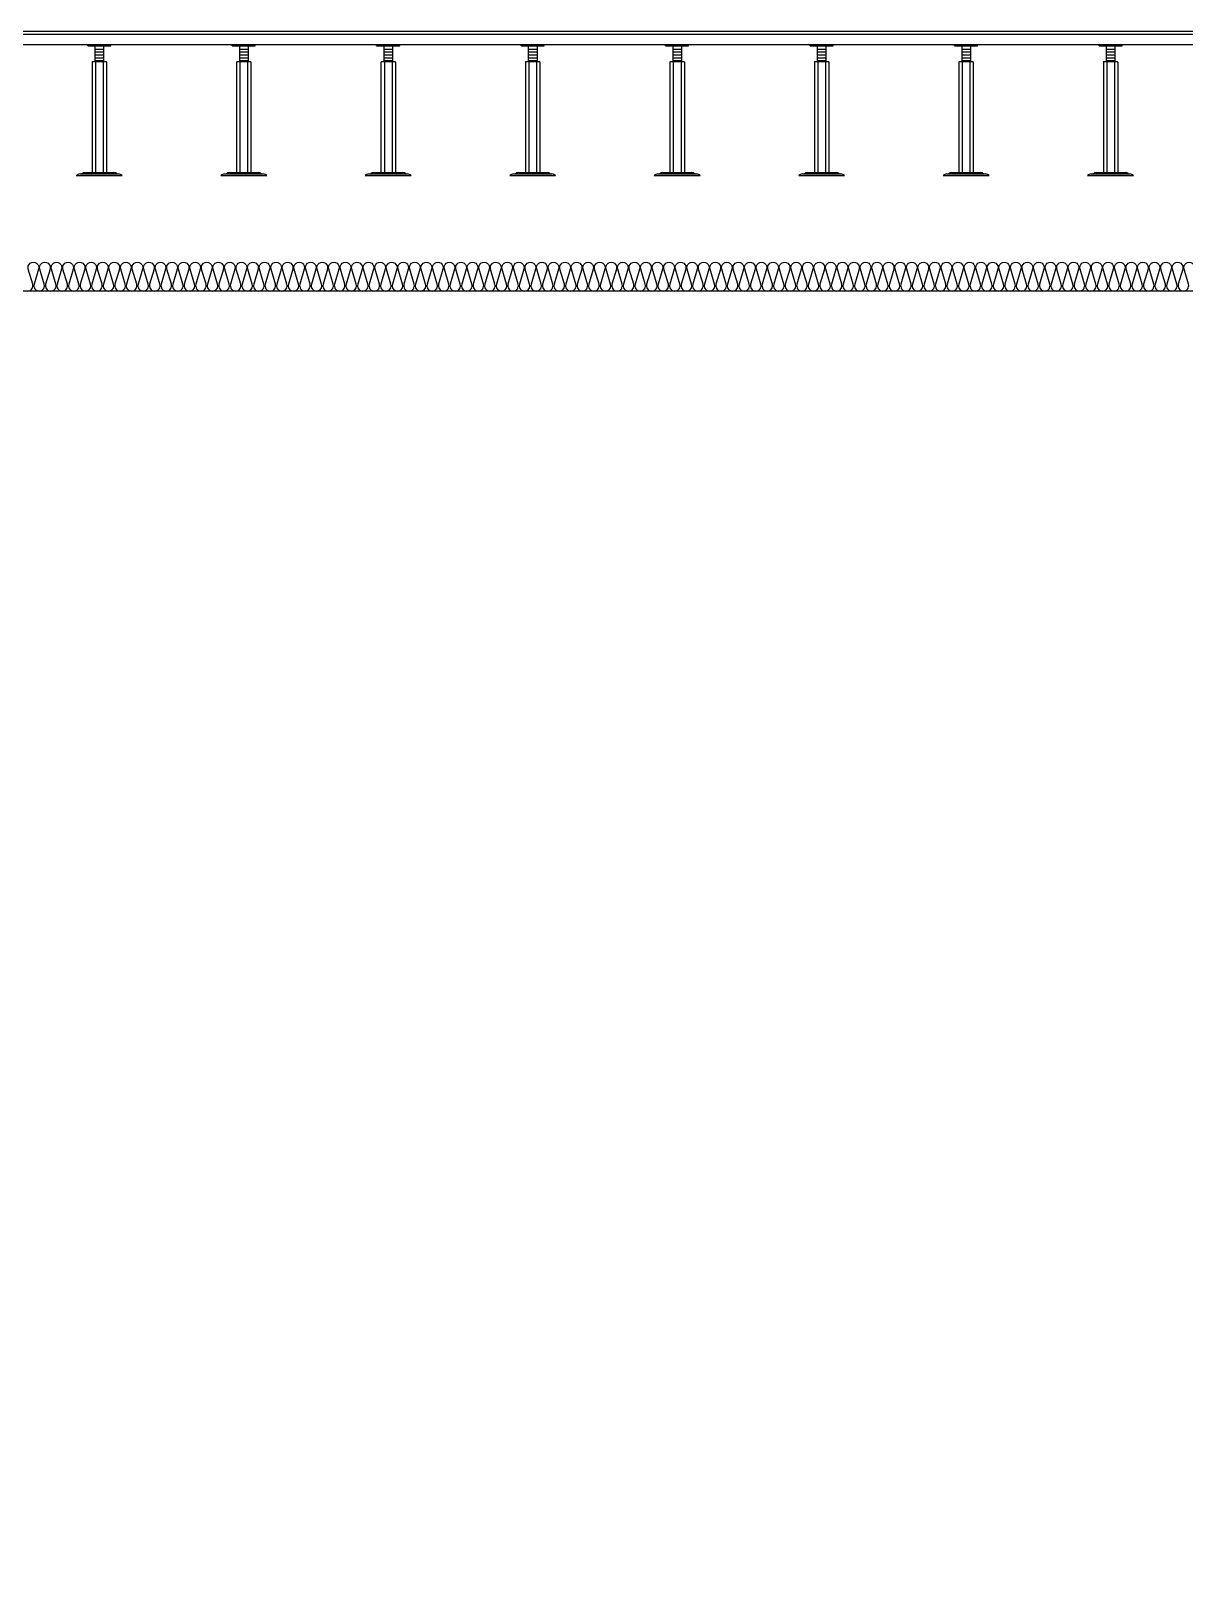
# Model space of a CAD drawing. Header units: millimetres. Extents: x 19868 to 801382, y -4805 to 85279.
# Drawn here: x 516674 to 518671, y 39585 to 42279 of the extents above; entities that cross this region are included whole.
import ezdxf

# ---------------------------------------------------------------- set-up
doc = ezdxf.new("R2010")
doc.units = ezdxf.units.MM
doc.header["$LTSCALE"] = 250
for name, color, linetype in [('A-ELE-4', 4, 'Continuous'), ('A-ELE-8', 8, 'Continuous'), ('GES', 7, 'Continuous'), ('ISL', 251, 'Continuous'), ('악세스 350', 7, 'Continuous')]:
    doc.layers.add(name, color=color, linetype=linetype)

# ---------------------------------------------------------------- blocks, each defined once
blk = doc.blocks.new('*U147')
at = {"layer": 'A-ELE-4'}
blk.add_line((11.9, 0), (8611.9, 0), dxfattribs=at)
at = {"layer": 'A-ELE-8'}
for p, q in [((11.9, -5), (8611.9, -5)), ((11.9, -23), (8611.9, -23))]:
    blk.add_line(p, q, dxfattribs=at)
blk = doc.blocks.new('*U148')
at = {"layer": 'GES', "color": 8}
for p, q in [((2828, 224.5, 0), (2828, 227, 0)), ((2828, 227, 0), (2867.9, 227, 0)), ((2828, 224.5, 0), (2867.9, 224.5, 0)), ((2840.4, 224.5, 0), (2840.4, 214.7, 0)), ((2840.4, 221.1, 0), (2840.4, 197.2, 0)), ((2840.4, 219.1, 0), (2855.5, 219.1, 0)), ((2840.4, 219.1, 0), (2855.5, 219.1, 0)), ((2855.5, 224.5, 0), (2855.5, 214.7, 0)), ((2855.5, 221.1, 0), (2855.5, 197.2, 0)), ((2867.9, 224.5, 0), (2867.9, 227, 0)), ((3078, 224.5, 0), (3078, 227, 0)), ((3078, 227, 0), (3117.9, 227, 0)), ((3078, 224.5, 0), (3117.9, 224.5, 0)), ((3090.4, 224.5, 0), (3090.4, 214.7, 0)), ((3090.4, 221.1, 0), (3090.4, 197.2, 0)), ((3090.4, 219.1, 0), (3105.5, 219.1, 0)), ((3090.4, 219.1, 0), (3105.5, 219.1, 0)), ((3105.5, 224.5, 0), (3105.5, 214.7, 0)), ((3105.5, 221.1, 0), (3105.5, 197.2, 0)), ((3117.9, 224.5, 0), (3117.9, 227, 0)), ((3328, 224.5, 0), (3328, 227, 0)), ((3328, 227, 0), (3367.9, 227, 0)), ((3328, 224.5, 0), (3367.9, 224.5, 0)), ((3340.4, 224.5, 0), (3340.4, 214.7, 0)), ((3340.4, 221.1, 0), (3340.4, 197.2, 0)), ((3340.4, 219.1, 0), (3355.5, 219.1, 0)), ((3340.4, 219.1, 0), (3355.5, 219.1, 0)), ((3355.5, 224.5, 0), (3355.5, 214.7, 0)), ((3355.5, 221.1, 0), (3355.5, 197.2, 0)), ((3367.9, 224.5, 0), (3367.9, 227, 0)), ((3578, 224.5, 0), (3578, 227, 0)), ((3578, 227, 0), (3617.9, 227, 0)), ((3578, 224.5, 0), (3617.9, 224.5, 0)), ((3590.4, 224.5, 0), (3590.4, 214.7, 0)), ((3590.4, 221.1, 0), (3590.4, 197.2, 0)), ((3590.4, 219.1, 0), (3605.5, 219.1, 0)), ((3590.4, 219.1, 0), (3605.5, 219.1, 0)), ((3605.5, 224.5, 0), (3605.5, 214.7, 0)), ((3605.5, 221.1, 0), (3605.5, 197.2, 0)), ((3617.9, 224.5, 0), (3617.9, 227, 0)), ((3828, 224.5, 0), (3828, 227, 0)), ((3828, 227, 0), (3867.9, 227, 0)), ((3828, 224.5, 0), (3867.9, 224.5, 0)), ((3840.4, 224.5, 0), (3840.4, 214.7, 0)), ((3840.4, 221.1, 0), (3840.4, 197.2, 0)), ((3840.4, 219.1, 0), (3855.5, 219.1, 0)), ((3840.4, 219.1, 0), (3855.5, 219.1, 0)), ((3855.5, 224.5, 0), (3855.5, 214.7, 0)), ((3855.5, 221.1, 0), (3855.5, 197.2, 0)), ((3867.9, 224.5, 0), (3867.9, 227, 0)), ((4078, 224.5, 0), (4078, 227, 0)), ((4078, 227, 0), (4117.9, 227, 0)), ((4078, 224.5, 0), (4117.9, 224.5, 0)), ((4090.4, 224.5, 0), (4090.4, 214.7, 0)), ((4090.4, 221.1, 0), (4090.4, 197.2, 0)), ((4090.4, 219.1, 0), (4105.5, 219.1, 0)), ((4090.4, 219.1, 0), (4105.5, 219.1, 0)), ((4105.5, 224.5, 0), (4105.5, 214.7, 0)), ((4105.5, 221.1, 0), (4105.5, 197.2, 0)), ((4117.9, 224.5, 0), (4117.9, 227, 0)), ((4328, 224.5, 0), (4328, 227, 0)), ((4328, 227, 0), (4367.9, 227, 0)), ((4328, 224.5, 0), (4367.9, 224.5, 0)), ((4340.4, 224.5, 0), (4340.4, 214.7, 0)), ((4340.4, 221.1, 0), (4340.4, 197.2, 0)), ((4340.4, 219.1, 0), (4355.5, 219.1, 0)), ((4340.4, 219.1, 0), (4355.5, 219.1, 0)), ((4355.5, 224.5, 0), (4355.5, 214.7, 0)), ((4355.5, 221.1, 0), (4355.5, 197.2, 0)), ((4367.9, 224.5, 0), (4367.9, 227, 0)), ((4578, 224.5, 0), (4578, 227, 0)), ((4578, 227, 0), (4617.9, 227, 0)), ((4578, 224.5, 0), (4617.9, 224.5, 0)), ((4590.4, 224.5, 0), (4590.4, 214.7, 0)), ((4590.4, 221.1, 0), (4590.4, 197.2, 0)), ((4590.4, 219.1, 0), (4605.5, 219.1, 0)), ((4590.4, 219.1, 0), (4605.5, 219.1, 0)), ((4605.5, 224.5, 0), (4605.5, 214.7, 0)), ((4605.5, 221.1, 0), (4605.5, 197.2, 0)), ((4617.9, 224.5, 0), (4617.9, 227, 0)), ((2835.5, 196.4, 0), (2835.5, 5.6, 0)), ((2836.4, 197.2, 0), (2840.5, 197.2, 0)), ((2840.4, 214.1, 0), (2855.5, 214.1, 0)), ((2840.4, 214.1, 0), (2855.5, 214.1, 0)), ((2840.4, 209.1, 0), (2855.5, 209.1, 0)), ((2840.4, 209.1, 0), (2855.5, 209.1, 0)), ((2840.4, 204.1, 0), (2855.5, 204.1, 0)), ((2840.4, 204.1, 0), (2855.5, 204.1, 0)), ((2840.4, 199.1, 0), (2855.5, 199.1, 0)), ((2840.4, 199.1, 0), (2855.5, 199.1, 0)), ((2840.5, 197.2, 0), (2855.5, 197.2, 0)), ((2841.4, 196.4, 0), (2841.4, 5.6, 0)), ((2842.2, 197.2, 0), (2853.9, 197.2, 0)), ((2854.7, 196.4, 0), (2854.7, 5.6, 0)), ((2855.5, 197.2, 0), (2859.7, 197.2, 0)), ((2860.5, 196.4, 0), (2860.5, 5.6, 0)), ((3085.5, 196.4, 0), (3085.5, 5.6, 0)), ((3086.4, 197.2, 0), (3090.5, 197.2, 0)), ((3090.4, 214.1, 0), (3105.5, 214.1, 0)), ((3090.4, 214.1, 0), (3105.5, 214.1, 0)), ((3090.4, 209.1, 0), (3105.5, 209.1, 0)), ((3090.4, 209.1, 0), (3105.5, 209.1, 0)), ((3090.4, 204.1, 0), (3105.5, 204.1, 0)), ((3090.4, 204.1, 0), (3105.5, 204.1, 0)), ((3090.4, 199.1, 0), (3105.5, 199.1, 0)), ((3090.4, 199.1, 0), (3105.5, 199.1, 0)), ((3090.5, 197.2, 0), (3105.5, 197.2, 0)), ((3091.4, 196.4, 0), (3091.4, 5.6, 0)), ((3092.2, 197.2, 0), (3103.9, 197.2, 0)), ((3104.7, 196.4, 0), (3104.7, 5.6, 0)), ((3105.5, 197.2, 0), (3109.7, 197.2, 0)), ((3110.5, 196.4, 0), (3110.5, 5.6, 0)), ((3335.5, 196.4, 0), (3335.5, 5.6, 0)), ((3336.4, 197.2, 0), (3340.5, 197.2, 0)), ((3340.4, 214.1, 0), (3355.5, 214.1, 0)), ((3340.4, 214.1, 0), (3355.5, 214.1, 0)), ((3340.4, 209.1, 0), (3355.5, 209.1, 0)), ((3340.4, 209.1, 0), (3355.5, 209.1, 0)), ((3340.4, 204.1, 0), (3355.5, 204.1, 0)), ((3340.4, 204.1, 0), (3355.5, 204.1, 0)), ((3340.4, 199.1, 0), (3355.5, 199.1, 0)), ((3340.4, 199.1, 0), (3355.5, 199.1, 0)), ((3340.5, 197.2, 0), (3355.5, 197.2, 0)), ((3341.4, 196.4, 0), (3341.4, 5.6, 0)), ((3342.2, 197.2, 0), (3353.9, 197.2, 0)), ((3354.7, 196.4, 0), (3354.7, 5.6, 0)), ((3355.5, 197.2, 0), (3359.7, 197.2, 0)), ((3360.5, 196.4, 0), (3360.5, 5.6, 0)), ((3585.5, 196.4, 0), (3585.5, 5.6, 0)), ((3586.4, 197.2, 0), (3590.5, 197.2, 0)), ((3590.4, 214.1, 0), (3605.5, 214.1, 0)), ((3590.4, 214.1, 0), (3605.5, 214.1, 0)), ((3590.4, 209.1, 0), (3605.5, 209.1, 0)), ((3590.4, 209.1, 0), (3605.5, 209.1, 0)), ((3590.4, 204.1, 0), (3605.5, 204.1, 0)), ((3590.4, 204.1, 0), (3605.5, 204.1, 0)), ((3590.4, 199.1, 0), (3605.5, 199.1, 0)), ((3590.4, 199.1, 0), (3605.5, 199.1, 0)), ((3590.5, 197.2, 0), (3605.5, 197.2, 0)), ((3591.4, 196.4, 0), (3591.4, 5.6, 0)), ((3592.2, 197.2, 0), (3603.9, 197.2, 0)), ((3604.7, 196.4, 0), (3604.7, 5.6, 0)), ((3605.5, 197.2, 0), (3609.7, 197.2, 0)), ((3610.5, 196.4, 0), (3610.5, 5.6, 0)), ((3835.5, 196.4, 0), (3835.5, 5.6, 0)), ((3836.4, 197.2, 0), (3840.5, 197.2, 0)), ((3840.4, 214.1, 0), (3855.5, 214.1, 0)), ((3840.4, 214.1, 0), (3855.5, 214.1, 0)), ((3840.4, 209.1, 0), (3855.5, 209.1, 0)), ((3840.4, 209.1, 0), (3855.5, 209.1, 0)), ((3840.4, 204.1, 0), (3855.5, 204.1, 0)), ((3840.4, 204.1, 0), (3855.5, 204.1, 0)), ((3840.4, 199.1, 0), (3855.5, 199.1, 0)), ((3840.4, 199.1, 0), (3855.5, 199.1, 0)), ((3840.5, 197.2, 0), (3855.5, 197.2, 0)), ((3841.4, 196.4, 0), (3841.4, 5.6, 0)), ((3842.2, 197.2, 0), (3853.9, 197.2, 0)), ((3854.7, 196.4, 0), (3854.7, 5.6, 0)), ((3855.5, 197.2, 0), (3859.7, 197.2, 0)), ((3860.5, 196.4, 0), (3860.5, 5.6, 0)), ((4085.5, 196.4, 0), (4085.5, 5.6, 0)), ((4086.4, 197.2, 0), (4090.5, 197.2, 0)), ((4090.4, 214.1, 0), (4105.5, 214.1, 0)), ((4090.4, 214.1, 0), (4105.5, 214.1, 0)), ((4090.4, 209.1, 0), (4105.5, 209.1, 0)), ((4090.4, 209.1, 0), (4105.5, 209.1, 0)), ((4090.4, 204.1, 0), (4105.5, 204.1, 0)), ((4090.4, 204.1, 0), (4105.5, 204.1, 0)), ((4090.4, 199.1, 0), (4105.5, 199.1, 0)), ((4090.4, 199.1, 0), (4105.5, 199.1, 0)), ((4090.5, 197.2, 0), (4105.5, 197.2, 0)), ((4091.4, 196.4, 0), (4091.4, 5.6, 0)), ((4092.2, 197.2, 0), (4103.9, 197.2, 0)), ((4104.7, 196.4, 0), (4104.7, 5.6, 0)), ((4105.5, 197.2, 0), (4109.7, 197.2, 0)), ((4110.5, 196.4, 0), (4110.5, 5.6, 0)), ((4335.5, 196.4, 0), (4335.5, 5.6, 0)), ((4336.4, 197.2, 0), (4340.5, 197.2, 0)), ((4340.4, 214.1, 0), (4355.5, 214.1, 0)), ((4340.4, 214.1, 0), (4355.5, 214.1, 0)), ((4340.4, 209.1, 0), (4355.5, 209.1, 0)), ((4340.4, 209.1, 0), (4355.5, 209.1, 0)), ((4340.4, 204.1, 0), (4355.5, 204.1, 0)), ((4340.4, 204.1, 0), (4355.5, 204.1, 0)), ((4340.4, 199.1, 0), (4355.5, 199.1, 0)), ((4340.4, 199.1, 0), (4355.5, 199.1, 0)), ((4340.5, 197.2, 0), (4355.5, 197.2, 0)), ((4341.4, 196.4, 0), (4341.4, 5.6, 0)), ((4342.2, 197.2, 0), (4353.9, 197.2, 0)), ((4354.7, 196.4, 0), (4354.7, 5.6, 0)), ((4355.5, 197.2, 0), (4359.7, 197.2, 0)), ((4360.5, 196.4, 0), (4360.5, 5.6, 0)), ((4585.5, 196.4, 0), (4585.5, 5.6, 0)), ((4586.4, 197.2, 0), (4590.5, 197.2, 0)), ((4590.4, 214.1, 0), (4605.5, 214.1, 0)), ((4590.4, 214.1, 0), (4605.5, 214.1, 0)), ((4590.4, 209.1, 0), (4605.5, 209.1, 0)), ((4590.4, 209.1, 0), (4605.5, 209.1, 0)), ((4590.4, 204.1, 0), (4605.5, 204.1, 0)), ((4590.4, 204.1, 0), (4605.5, 204.1, 0)), ((4590.4, 199.1, 0), (4605.5, 199.1, 0)), ((4590.4, 199.1, 0), (4605.5, 199.1, 0)), ((4590.5, 197.2, 0), (4605.5, 197.2, 0)), ((4591.4, 196.4, 0), (4591.4, 5.6, 0)), ((4592.2, 197.2, 0), (4603.9, 197.2, 0)), ((4604.7, 196.4, 0), (4604.7, 5.6, 0)), ((4605.5, 197.2, 0), (4609.7, 197.2, 0)), ((4610.5, 196.4, 0), (4610.5, 5.6, 0)), ((2808.3, 0), (2887.7, 0, 0)), ((2814.7, 2.9), (2881.4, 2.9)), ((2823.2, 5.2), (2873.3, 5.2)), ((2836.4, 4.7, 0), (2840.5, 4.7, 0)), ((2839.7, 4.7, 0), (2839.7, 5.2)), ((2840.5, 4.7, 0), (2855.5, 4.7, 0)), ((2842.2, 4.7, 0), (2853.9, 4.7, 0)), ((2855.5, 4.7, 0), (2859.7, 4.7, 0)), ((2856.4, 4.7, 0), (2856.4, 5.2)), ((3058.3, 0), (3137.7, 0, 0)), ((3064.7, 2.9), (3131.4, 2.9)), ((3073.2, 5.2), (3123.3, 5.2)), ((3086.4, 4.7, 0), (3090.5, 4.7, 0)), ((3089.7, 4.7, 0), (3089.7, 5.2)), ((3090.5, 4.7, 0), (3105.5, 4.7, 0)), ((3092.2, 4.7, 0), (3103.9, 4.7, 0)), ((3105.5, 4.7, 0), (3109.7, 4.7, 0)), ((3106.4, 4.7, 0), (3106.4, 5.2)), ((3308.3, 0), (3387.7, 0, 0)), ((3314.7, 2.9), (3381.4, 2.9)), ((3323.2, 5.2), (3373.3, 5.2)), ((3336.4, 4.7, 0), (3340.5, 4.7, 0)), ((3339.7, 4.7, 0), (3339.7, 5.2)), ((3340.5, 4.7, 0), (3355.5, 4.7, 0)), ((3342.2, 4.7, 0), (3353.9, 4.7, 0)), ((3355.5, 4.7, 0), (3359.7, 4.7, 0)), ((3356.4, 4.7, 0), (3356.4, 5.2)), ((3558.3, 0), (3637.7, 0, 0)), ((3564.7, 2.9), (3631.4, 2.9)), ((3573.2, 5.2), (3623.3, 5.2)), ((3586.4, 4.7, 0), (3590.5, 4.7, 0)), ((3589.7, 4.7, 0), (3589.7, 5.2)), ((3590.5, 4.7, 0), (3605.5, 4.7, 0)), ((3592.2, 4.7, 0), (3603.9, 4.7, 0)), ((3605.5, 4.7, 0), (3609.7, 4.7, 0)), ((3606.4, 4.7, 0), (3606.4, 5.2)), ((3808.3, 0), (3887.7, 0, 0)), ((3814.7, 2.9), (3881.4, 2.9)), ((3823.2, 5.2), (3873.3, 5.2)), ((3836.4, 4.7, 0), (3840.5, 4.7, 0)), ((3839.7, 4.7, 0), (3839.7, 5.2)), ((3840.5, 4.7, 0), (3855.5, 4.7, 0)), ((3842.2, 4.7, 0), (3853.9, 4.7, 0)), ((3855.5, 4.7, 0), (3859.7, 4.7, 0)), ((3856.4, 4.7, 0), (3856.4, 5.2)), ((4058.3, 0), (4137.7, 0, 0)), ((4064.7, 2.9), (4131.4, 2.9)), ((4073.2, 5.2), (4123.3, 5.2)), ((4086.4, 4.7, 0), (4090.5, 4.7, 0)), ((4089.7, 4.7, 0), (4089.7, 5.2)), ((4090.5, 4.7, 0), (4105.5, 4.7, 0)), ((4092.2, 4.7, 0), (4103.9, 4.7, 0)), ((4105.5, 4.7, 0), (4109.7, 4.7, 0)), ((4106.4, 4.7, 0), (4106.4, 5.2)), ((4308.3, 0), (4387.7, 0, 0)), ((4314.7, 2.9), (4381.4, 2.9)), ((4323.2, 5.2), (4373.3, 5.2)), ((4336.4, 4.7, 0), (4340.5, 4.7, 0)), ((4339.7, 4.7, 0), (4339.7, 5.2)), ((4340.5, 4.7, 0), (4355.5, 4.7, 0)), ((4342.2, 4.7, 0), (4353.9, 4.7, 0)), ((4355.5, 4.7, 0), (4359.7, 4.7, 0)), ((4356.4, 4.7, 0), (4356.4, 5.2)), ((4558.3, 0), (4637.7, 0, 0)), ((4564.7, 2.9), (4631.4, 2.9)), ((4573.2, 5.2), (4623.3, 5.2)), ((4586.4, 4.7, 0), (4590.5, 4.7, 0)), ((4589.7, 4.7, 0), (4589.7, 5.2)), ((4590.5, 4.7, 0), (4605.5, 4.7, 0)), ((4592.2, 4.7, 0), (4603.9, 4.7, 0)), ((4605.5, 4.7, 0), (4609.7, 4.7, 0)), ((4606.4, 4.7, 0), (4606.4, 5.2))]:
    blk.add_line(p, q, dxfattribs=at)
for centre, radius, start, end in [((2836.4, 196.4, 0), 0.833, 90, 180), ((2840.5, 196.4, 0), 0.833, 0, 90), ((2842.2, 196.4, 0), 0.833, 90, 180), ((2853.9, 196.4, 0), 0.833, 0, 90), ((2855.5, 196.4, 0), 0.833, 90, 180), ((2859.7, 196.4, 0), 0.833, 0, 90), ((3086.4, 196.4, 0), 0.833, 90, 180), ((3090.5, 196.4, 0), 0.833, 0, 90), ((3092.2, 196.4, 0), 0.833, 90, 180), ((3103.9, 196.4, 0), 0.833, 0, 90), ((3105.5, 196.4, 0), 0.833, 90, 180), ((3109.7, 196.4, 0), 0.833, 0, 90), ((3336.4, 196.4, 0), 0.833, 90, 180), ((3340.5, 196.4, 0), 0.833, 0, 90), ((3342.2, 196.4, 0), 0.833, 90, 180), ((3353.9, 196.4, 0), 0.833, 0, 90), ((3355.5, 196.4, 0), 0.833, 90, 180), ((3359.7, 196.4, 0), 0.833, 0, 90), ((3586.4, 196.4, 0), 0.833, 90, 180), ((3590.5, 196.4, 0), 0.833, 0, 90), ((3592.2, 196.4, 0), 0.833, 90, 180), ((3603.9, 196.4, 0), 0.833, 0, 90), ((3605.5, 196.4, 0), 0.833, 90, 180), ((3609.7, 196.4, 0), 0.833, 0, 90), ((3836.4, 196.4, 0), 0.833, 90, 180), ((3840.5, 196.4, 0), 0.833, 0, 90), ((3842.2, 196.4, 0), 0.833, 90, 180), ((3853.9, 196.4, 0), 0.833, 0, 90), ((3855.5, 196.4, 0), 0.833, 90, 180), ((3859.7, 196.4, 0), 0.833, 0, 90), ((4086.4, 196.4, 0), 0.833, 90, 180), ((4090.5, 196.4, 0), 0.833, 0, 90), ((4092.2, 196.4, 0), 0.833, 90, 180), ((4103.9, 196.4, 0), 0.833, 0, 90), ((4105.5, 196.4, 0), 0.833, 90, 180), ((4109.7, 196.4, 0), 0.833, 0, 90), ((4336.4, 196.4, 0), 0.833, 90, 180), ((4340.5, 196.4, 0), 0.833, 0, 90), ((4342.2, 196.4, 0), 0.833, 90, 180), ((4353.9, 196.4, 0), 0.833, 0, 90), ((4355.5, 196.4, 0), 0.833, 90, 180), ((4359.7, 196.4, 0), 0.833, 0, 90), ((4586.4, 196.4, 0), 0.833, 90, 180), ((4590.5, 196.4, 0), 0.833, 0, 90), ((4592.2, 196.4, 0), 0.833, 90, 180), ((4603.9, 196.4, 0), 0.833, 0, 90), ((4605.5, 196.4, 0), 0.833, 90, 180), ((4609.7, 196.4, 0), 0.833, 0, 90), ((2814.7, -5.4), 8.33, 90, 139.756), ((2823.2, -3.2), 8.33, 90, 132.9054), ((2836.4, 5.6, 0), 0.833, 180, 270), ((2840.5, 5.6, 0), 0.833, 270, 0), ((2842.2, 5.6, 0), 0.833, 180, 270), ((2853.9, 5.6, 0), 0.833, 270, 0), ((2855.5, 5.6, 0), 0.833, 180, 270), ((2859.7, 5.6, 0), 0.833, 270, 0), ((2873.3, -3.2), 8.33, 47.0946, 90), ((2881.4, -5.4), 8.33, 40.244, 90), ((3064.7, -5.4), 8.33, 90, 139.756), ((3073.2, -3.2), 8.33, 90, 132.9054), ((3086.4, 5.6, 0), 0.833, 180, 270), ((3090.5, 5.6, 0), 0.833, 270, 0), ((3092.2, 5.6, 0), 0.833, 180, 270), ((3103.9, 5.6, 0), 0.833, 270, 0), ((3105.5, 5.6, 0), 0.833, 180, 270), ((3109.7, 5.6, 0), 0.833, 270, 0), ((3123.3, -3.2), 8.33, 47.0946, 90), ((3131.4, -5.4), 8.33, 40.244, 90), ((3314.7, -5.4), 8.33, 90, 139.756), ((3323.2, -3.2), 8.33, 90, 132.9054), ((3336.4, 5.6, 0), 0.833, 180, 270), ((3340.5, 5.6, 0), 0.833, 270, 0), ((3342.2, 5.6, 0), 0.833, 180, 270), ((3353.9, 5.6, 0), 0.833, 270, 0), ((3355.5, 5.6, 0), 0.833, 180, 270), ((3359.7, 5.6, 0), 0.833, 270, 0), ((3373.3, -3.2), 8.33, 47.0946, 90), ((3381.4, -5.4), 8.33, 40.244, 90), ((3564.7, -5.4), 8.33, 90, 139.756), ((3573.2, -3.2), 8.33, 90, 132.9054), ((3586.4, 5.6, 0), 0.833, 180, 270), ((3590.5, 5.6, 0), 0.833, 270, 0), ((3592.2, 5.6, 0), 0.833, 180, 270), ((3603.9, 5.6, 0), 0.833, 270, 0), ((3605.5, 5.6, 0), 0.833, 180, 270), ((3609.7, 5.6, 0), 0.833, 270, 0), ((3623.3, -3.2), 8.33, 47.0946, 90), ((3631.4, -5.4), 8.33, 40.244, 90), ((3814.7, -5.4), 8.33, 90, 139.756), ((3823.2, -3.2), 8.33, 90, 132.9054), ((3836.4, 5.6, 0), 0.833, 180, 270), ((3840.5, 5.6, 0), 0.833, 270, 0), ((3842.2, 5.6, 0), 0.833, 180, 270), ((3853.9, 5.6, 0), 0.833, 270, 0), ((3855.5, 5.6, 0), 0.833, 180, 270), ((3859.7, 5.6, 0), 0.833, 270, 0), ((3873.3, -3.2), 8.33, 47.0946, 90), ((3881.4, -5.4), 8.33, 40.244, 90), ((4064.7, -5.4), 8.33, 90, 139.756), ((4073.2, -3.2), 8.33, 90, 132.9054), ((4086.4, 5.6, 0), 0.833, 180, 270), ((4090.5, 5.6, 0), 0.833, 270, 0), ((4092.2, 5.6, 0), 0.833, 180, 270), ((4103.9, 5.6, 0), 0.833, 270, 0), ((4105.5, 5.6, 0), 0.833, 180, 270), ((4109.7, 5.6, 0), 0.833, 270, 0), ((4123.3, -3.2), 8.33, 47.0946, 90), ((4131.4, -5.4), 8.33, 40.244, 90), ((4314.7, -5.4), 8.33, 90, 139.756), ((4323.2, -3.2), 8.33, 90, 132.9054), ((4336.4, 5.6, 0), 0.833, 180, 270), ((4340.5, 5.6, 0), 0.833, 270, 0), ((4342.2, 5.6, 0), 0.833, 180, 270), ((4353.9, 5.6, 0), 0.833, 270, 0), ((4355.5, 5.6, 0), 0.833, 180, 270), ((4359.7, 5.6, 0), 0.833, 270, 0), ((4373.3, -3.2), 8.33, 47.0946, 90), ((4381.4, -5.4), 8.33, 40.244, 90), ((4564.7, -5.4), 8.33, 90, 139.756), ((4573.2, -3.2), 8.33, 90, 132.9054), ((4586.4, 5.6, 0), 0.833, 180, 270), ((4590.5, 5.6, 0), 0.833, 270, 0), ((4592.2, 5.6, 0), 0.833, 180, 270), ((4603.9, 5.6, 0), 0.833, 270, 0), ((4605.5, 5.6, 0), 0.833, 180, 270), ((4609.7, 5.6, 0), 0.833, 270, 0), ((4623.3, -3.2), 8.33, 47.0946, 90), ((4631.4, -5.4), 8.33, 40.244, 90)]:
    blk.add_arc(centre, radius, start, end, dxfattribs=at)

msp = doc.modelspace()

# ---------------------------------------------------------------- linework, layer by layer
at = {"layer": 'ISL'}
msp.add_lwpolyline([(538188.2, 41428.9), (537688.2, 41428.9), (537688.2, 41978.9), (535188.2, 41978.9), (535188.2, 41228.9), (534488.2, 41228.9), (534488.2, 41978.9), (528888.2, 41978.9), (528888.2, 41328.9), (528488.2, 41328.9), (528488.2, 42228.9), (528588.2, 42228.9), (528588.2, 42878.9), (522838.2, 42878.9), (522838.2, 42078.9), (523338.2, 42078.9), (523338.2, 41078.9), (522538.2, 41078.9), (522538.2, 41828.9), (511388.2, 41828.9), (511388.2, 41078.9), (511088.2, 41078.9), (511088.2, 34028.9), (511038.2, 34028.9)], dxfattribs=at)
msp.add_lwpolyline([(516668.2, 41828.9, 0.509267), (516677, 41841.1), (516669.4, 41866.8, -1.372593), (516687, 41866.8), (516679.4, 41841.1, 0.509267), (516688.2, 41828.9, 0.509267), (516697, 41841.1), (516689.4, 41866.8, -1.372593), (516707, 41866.8), (516699.4, 41841.1, 0.509267), (516708.2, 41828.9, 0.509267), (516717, 41841.1), (516709.4, 41866.8, -1.372593), (516727, 41866.8), (516719.4, 41841.1, 0.509267), (516728.2, 41828.9, 0.509267), (516737, 41841.1), (516729.4, 41866.8, -1.372593), (516747, 41866.8), (516739.4, 41841.1, 0.509267), (516748.2, 41828.9, 0.509267), (516757, 41841.1), (516749.4, 41866.8, -1.372593), (516767, 41866.8), (516759.4, 41841.1, 0.509267), (516768.2, 41828.9, 0.509267), (516777, 41841.1), (516769.4, 41866.8, -1.372593), (516787, 41866.8), (516779.4, 41841.1, 0.509267), (516788.2, 41828.9, 0.509267), (516797, 41841.1), (516789.4, 41866.8, -1.372593), (516807, 41866.8), (516799.4, 41841.1, 0.509267), (516808.2, 41828.9, 0.509267), (516817, 41841.1), (516809.4, 41866.8, -1.372593), (516827, 41866.8), (516819.4, 41841.1, 0.509267), (516828.2, 41828.9, 0.509267), (516837, 41841.1), (516829.4, 41866.8, -1.372593), (516847, 41866.8), (516839.4, 41841.1, 0.509267), (516848.2, 41828.9, 0.509267), (516857, 41841.1), (516849.4, 41866.8, -1.372593), (516867, 41866.8), (516859.4, 41841.1, 0.509267), (516868.2, 41828.9, 0.509267), (516877, 41841.1), (516869.4, 41866.8, -1.372593), (516887, 41866.8), (516879.4, 41841.1, 0.509267), (516888.2, 41828.9, 0.509267), (516897, 41841.1), (516889.4, 41866.8, -1.372593), (516907, 41866.8), (516899.4, 41841.1, 0.509267), (516908.2, 41828.9, 0.509267), (516917, 41841.1), (516909.4, 41866.8, -1.372593), (516927, 41866.8), (516919.4, 41841.1, 0.509267), (516928.2, 41828.9, 0.509267), (516937, 41841.1), (516929.4, 41866.8, -1.372593), (516947, 41866.8), (516939.4, 41841.1, 0.509267), (516948.2, 41828.9, 0.509267), (516957, 41841.1), (516949.4, 41866.8, -1.372593), (516967, 41866.8), (516959.4, 41841.1, 0.509267), (516968.2, 41828.9, 0.509267), (516977, 41841.1), (516969.4, 41866.8, -1.372593), (516987, 41866.8), (516979.4, 41841.1, 0.509267), (516988.2, 41828.9, 0.509267), (516997, 41841.1), (516989.4, 41866.8, -1.372593), (517007, 41866.8), (516999.4, 41841.1, 0.509267), (517008.2, 41828.9, 0.509267), (517017, 41841.1), (517009.4, 41866.8, -1.372593), (517027, 41866.8), (517019.4, 41841.1, 0.509267), (517028.2, 41828.9, 0.509267), (517037, 41841.1), (517029.4, 41866.8, -1.372593), (517047, 41866.8), (517039.4, 41841.1, 0.509267), (517048.2, 41828.9, 0.509267), (517057, 41841.1), (517049.4, 41866.8, -1.372593), (517067, 41866.8), (517059.4, 41841.1, 0.509267), (517068.2, 41828.9, 0.509267), (517077, 41841.1), (517069.4, 41866.8, -1.372593), (517087, 41866.8), (517079.4, 41841.1, 0.509267), (517088.2, 41828.9, 0.509267), (517097, 41841.1), (517089.4, 41866.8, -1.372593), (517107, 41866.8), (517099.4, 41841.1, 0.509267), (517108.2, 41828.9, 0.509267), (517117, 41841.1), (517109.4, 41866.8, -1.372593), (517127, 41866.8), (517119.4, 41841.1, 0.509267), (517128.2, 41828.9, 0.509267), (517137, 41841.1), (517129.4, 41866.8, -1.372593), (517147, 41866.8), (517139.4, 41841.1, 0.509267), (517148.2, 41828.9, 0.509267), (517157, 41841.1), (517149.4, 41866.8, -1.372593), (517167, 41866.8), (517159.4, 41841.1, 0.509267), (517168.2, 41828.9, 0.509267), (517177, 41841.1), (517169.4, 41866.8, -1.372593), (517187, 41866.8), (517179.4, 41841.1, 0.509267), (517188.2, 41828.9, 0.509267), (517197, 41841.1), (517189.4, 41866.8, -1.372593), (517207, 41866.8), (517199.4, 41841.1, 0.509267), (517208.2, 41828.9, 0.509267), (517217, 41841.1), (517209.4, 41866.8, -1.372593), (517227, 41866.8), (517219.4, 41841.1, 0.509267), (517228.2, 41828.9, 0.509267), (517237, 41841.1), (517229.4, 41866.8, -1.372593), (517247, 41866.8), (517239.4, 41841.1, 0.509267), (517248.2, 41828.9, 0.509267), (517257, 41841.1), (517249.4, 41866.8, -1.372593), (517267, 41866.8), (517259.4, 41841.1, 0.509267), (517268.2, 41828.9, 0.509267), (517277, 41841.1), (517269.4, 41866.8, -1.372593), (517287, 41866.8), (517279.4, 41841.1, 0.509267), (517288.2, 41828.9, 0.509267), (517297, 41841.1), (517289.4, 41866.8, -1.372593), (517307, 41866.8), (517299.4, 41841.1, 0.509267), (517308.2, 41828.9, 0.509267), (517317, 41841.1), (517309.4, 41866.8, -1.372593), (517327, 41866.8), (517319.4, 41841.1, 0.509267), (517328.2, 41828.9, 0.509267), (517337, 41841.1), (517329.4, 41866.8, -1.372593), (517347, 41866.8), (517339.4, 41841.1, 0.509267), (517348.2, 41828.9, 0.509267), (517357, 41841.1), (517349.4, 41866.8, -1.372593), (517367, 41866.8), (517359.4, 41841.1, 0.509267), (517368.2, 41828.9, 0.509267), (517377, 41841.1), (517369.4, 41866.8, -1.372593), (517387, 41866.8), (517379.4, 41841.1, 0.509267), (517388.2, 41828.9, 0.509267), (517397, 41841.1), (517389.4, 41866.8, -1.372593), (517407, 41866.8), (517399.4, 41841.1, 0.509267), (517408.2, 41828.9, 0.509267), (517417, 41841.1), (517409.4, 41866.8, -1.372593), (517427, 41866.8), (517419.4, 41841.1, 0.509267), (517428.2, 41828.9, 0.509267), (517437, 41841.1), (517429.4, 41866.8, -1.372593), (517447, 41866.8), (517439.4, 41841.1, 0.509267), (517448.2, 41828.9, 0.509267), (517457, 41841.1), (517449.4, 41866.8, -1.372593), (517467, 41866.8), (517459.4, 41841.1, 0.509267), (517468.2, 41828.9, 0.509267), (517477, 41841.1), (517469.4, 41866.8, -1.372593), (517487, 41866.8), (517479.4, 41841.1, 0.509267), (517488.2, 41828.9, 0.509267), (517497, 41841.1), (517489.4, 41866.8, -1.372593), (517507, 41866.8), (517499.4, 41841.1, 0.509267), (517508.2, 41828.9, 0.509267), (517517, 41841.1), (517509.4, 41866.8, -1.372593), (517527, 41866.8), (517519.4, 41841.1, 0.509267), (517528.2, 41828.9, 0.509267), (517537, 41841.1), (517529.4, 41866.8, -1.372593), (517547, 41866.8), (517539.4, 41841.1, 0.509267), (517548.2, 41828.9, 0.509267), (517557, 41841.1), (517549.4, 41866.8, -1.372593), (517567, 41866.8), (517559.4, 41841.1, 0.509267), (517568.2, 41828.9, 0.509267), (517577, 41841.1), (517569.4, 41866.8, -1.372593), (517587, 41866.8), (517579.4, 41841.1, 0.509267), (517588.2, 41828.9, 0.509267), (517597, 41841.1), (517589.4, 41866.8, -1.372593), (517607, 41866.8), (517599.4, 41841.1, 0.509267), (517608.2, 41828.9, 0.509267), (517617, 41841.1), (517609.4, 41866.8, -1.372593), (517627, 41866.8), (517619.4, 41841.1, 0.509267), (517628.2, 41828.9, 0.509267), (517637, 41841.1), (517629.4, 41866.8, -1.372593), (517647, 41866.8), (517639.4, 41841.1, 0.509267), (517648.2, 41828.9, 0.509267), (517657, 41841.1), (517649.4, 41866.8, -1.372593), (517667, 41866.8), (517659.4, 41841.1, 0.509267), (517668.2, 41828.9, 0.509267), (517677, 41841.1), (517669.4, 41866.8, -1.372593), (517687, 41866.8), (517679.4, 41841.1, 0.509267), (517688.2, 41828.9, 0.509267), (517697, 41841.1), (517689.4, 41866.8, -1.372593), (517707, 41866.8), (517699.4, 41841.1, 0.509267), (517708.2, 41828.9, 0.509267), (517717, 41841.1), (517709.4, 41866.8, -1.372593), (517727, 41866.8), (517719.4, 41841.1, 0.509267), (517728.2, 41828.9, 0.509267), (517737, 41841.1), (517729.4, 41866.8, -1.372593), (517747, 41866.8), (517739.4, 41841.1, 0.509267), (517748.2, 41828.9, 0.509267), (517757, 41841.1), (517749.4, 41866.8, -1.372593), (517767, 41866.8), (517759.4, 41841.1, 0.509267), (517768.2, 41828.9, 0.509267), (517777, 41841.1), (517769.4, 41866.8, -1.372593), (517787, 41866.8), (517779.4, 41841.1, 0.509267), (517788.2, 41828.9, 0.509267), (517797, 41841.1), (517789.4, 41866.8, -1.372593), (517807, 41866.8), (517799.4, 41841.1, 0.509267), (517808.2, 41828.9, 0.509267), (517817, 41841.1), (517809.4, 41866.8, -1.372593), (517827, 41866.8), (517819.4, 41841.1, 0.509267), (517828.2, 41828.9, 0.509267), (517837, 41841.1), (517829.4, 41866.8, -1.372593), (517847, 41866.8), (517839.4, 41841.1, 0.509267), (517848.2, 41828.9, 0.509267), (517857, 41841.1), (517849.4, 41866.8, -1.372593), (517867, 41866.8), (517859.4, 41841.1, 0.509267), (517868.2, 41828.9, 0.509267), (517877, 41841.1), (517869.4, 41866.8, -1.372593), (517887, 41866.8), (517879.4, 41841.1, 0.509267), (517888.2, 41828.9, 0.509267), (517897, 41841.1), (517889.4, 41866.8, -1.372593), (517907, 41866.8), (517899.4, 41841.1, 0.509267), (517908.2, 41828.9, 0.509267), (517917, 41841.1), (517909.4, 41866.8, -1.372593), (517927, 41866.8), (517919.4, 41841.1, 0.509267), (517928.2, 41828.9, 0.509267), (517937, 41841.1), (517929.4, 41866.8, -1.372593), (517947, 41866.8), (517939.4, 41841.1, 0.509267), (517948.2, 41828.9, 0.509267), (517957, 41841.1), (517949.4, 41866.8, -1.372593), (517967, 41866.8), (517959.4, 41841.1, 0.509267), (517968.2, 41828.9, 0.509267), (517977, 41841.1), (517969.4, 41866.8, -1.372593), (517987, 41866.8), (517979.4, 41841.1, 0.509267), (517988.2, 41828.9, 0.509267), (517997, 41841.1), (517989.4, 41866.8, -1.372593), (518007, 41866.8), (517999.4, 41841.1, 0.509267), (518008.2, 41828.9, 0.509267), (518017, 41841.1), (518009.4, 41866.8, -1.372593), (518027, 41866.8), (518019.4, 41841.1, 0.509267), (518028.2, 41828.9, 0.509267), (518037, 41841.1), (518029.4, 41866.8, -1.372593), (518047, 41866.8), (518039.4, 41841.1, 0.509267), (518048.2, 41828.9, 0.509267), (518057, 41841.1), (518049.4, 41866.8, -1.372593), (518067, 41866.8), (518059.4, 41841.1, 0.509267), (518068.2, 41828.9, 0.509267), (518077, 41841.1), (518069.4, 41866.8, -1.372593), (518087, 41866.8), (518079.4, 41841.1, 0.509267), (518088.2, 41828.9, 0.509267), (518097, 41841.1), (518089.4, 41866.8, -1.372593), (518107, 41866.8), (518099.4, 41841.1, 0.509267), (518108.2, 41828.9, 0.509267), (518117, 41841.1), (518109.4, 41866.8, -1.372593), (518127, 41866.8), (518119.4, 41841.1, 0.509267), (518128.2, 41828.9, 0.509267), (518137, 41841.1), (518129.4, 41866.8, -1.372593), (518147, 41866.8), (518139.4, 41841.1, 0.509267), (518148.2, 41828.9, 0.509267), (518157, 41841.1), (518149.4, 41866.8, -1.372593), (518167, 41866.8), (518159.4, 41841.1, 0.509267), (518168.2, 41828.9, 0.509267), (518177, 41841.1), (518169.4, 41866.8, -1.372593), (518187, 41866.8), (518179.4, 41841.1, 0.509267), (518188.2, 41828.9, 0.509267), (518197, 41841.1), (518189.4, 41866.8, -1.372593), (518207, 41866.8), (518199.4, 41841.1, 0.509267), (518208.2, 41828.9, 0.509267), (518217, 41841.1), (518209.4, 41866.8, -1.372593), (518227, 41866.8), (518219.4, 41841.1, 0.509267), (518228.2, 41828.9, 0.509267), (518237, 41841.1), (518229.4, 41866.8, -1.372593), (518247, 41866.8), (518239.4, 41841.1, 0.509267), (518248.2, 41828.9, 0.509267), (518257, 41841.1), (518249.4, 41866.8, -1.372593), (518267, 41866.8), (518259.4, 41841.1, 0.509267), (518268.2, 41828.9, 0.509267), (518277, 41841.1), (518269.4, 41866.8, -1.372593), (518287, 41866.8), (518279.4, 41841.1, 0.509267), (518288.2, 41828.9, 0.509267), (518297, 41841.1), (518289.4, 41866.8, -1.372593), (518307, 41866.8), (518299.4, 41841.1, 0.509267), (518308.2, 41828.9, 0.509267), (518317, 41841.1), (518309.4, 41866.8, -1.372593), (518327, 41866.8), (518319.4, 41841.1, 0.509267), (518328.2, 41828.9, 0.509267), (518337, 41841.1), (518329.4, 41866.8, -1.372593), (518347, 41866.8), (518339.4, 41841.1, 0.509267), (518348.2, 41828.9, 0.509267), (518357, 41841.1), (518349.4, 41866.8, -1.372593), (518367, 41866.8), (518359.4, 41841.1, 0.509267), (518368.2, 41828.9, 0.509267), (518377, 41841.1), (518369.4, 41866.8, -1.372593), (518387, 41866.8), (518379.4, 41841.1, 0.509267), (518388.2, 41828.9, 0.509267), (518397, 41841.1), (518389.4, 41866.8, -1.372593), (518407, 41866.8), (518399.4, 41841.1, 0.509267), (518408.2, 41828.9, 0.509267), (518417, 41841.1), (518409.4, 41866.8, -1.372593), (518427, 41866.8), (518419.4, 41841.1, 0.509267), (518428.2, 41828.9, 0.509267), (518437, 41841.1), (518429.4, 41866.8, -1.372593), (518447, 41866.8), (518439.4, 41841.1, 0.509267), (518448.2, 41828.9, 0.509267), (518457, 41841.1), (518449.4, 41866.8, -1.372593), (518467, 41866.8), (518459.4, 41841.1, 0.509267), (518468.2, 41828.9, 0.509267), (518477, 41841.1), (518469.4, 41866.8, -1.372593), (518487, 41866.8), (518479.4, 41841.1, 0.509267), (518488.2, 41828.9, 0.509267), (518497, 41841.1), (518489.4, 41866.8, -1.372593), (518507, 41866.8), (518499.4, 41841.1, 0.509267), (518508.2, 41828.9, 0.509267), (518517, 41841.1), (518509.4, 41866.8, -1.372593), (518527, 41866.8), (518519.4, 41841.1, 0.509267), (518528.2, 41828.9, 0.509267), (518537, 41841.1), (518529.4, 41866.8, -1.372593), (518547, 41866.8), (518539.4, 41841.1, 0.509267), (518548.2, 41828.9, 0.509267), (518557, 41841.1), (518549.4, 41866.8, -1.372593), (518567, 41866.8), (518559.4, 41841.1, 0.509267), (518568.2, 41828.9, 0.509267), (518577, 41841.1), (518569.4, 41866.8, -1.372593), (518587, 41866.8), (518579.4, 41841.1, 0.509267), (518588.2, 41828.9, 0.509267), (518597, 41841.1), (518589.4, 41866.8, -1.372593), (518607, 41866.8), (518599.4, 41841.1, 0.509267), (518608.2, 41828.9, 0.509267), (518617, 41841.1), (518609.4, 41866.8, -1.372593), (518627, 41866.8), (518619.4, 41841.1, 0.509267), (518628.2, 41828.9, 0.509267), (518637, 41841.1), (518629.4, 41866.8, -1.372593), (518647, 41866.8), (518639.4, 41841.1, 0.509267), (518648.2, 41828.9, 0.509267), (518657, 41841.1), (518649.4, 41866.8, -1.372593), (518667, 41866.8), (518659.4, 41841.1, 0.509267), (518668.2, 41828.9, 0.509267), (518677, 41841.1), (518669.4, 41866.8, -1.372593), (518687, 41866.8)], format="xyb", dxfattribs=at)

# ---------------------------------------------------------------- block references
at = {"layer": 'GES'}
msp.add_blockref('*U148', (513944.2, 42028.9), dxfattribs=at)
at = {"layer": '악세스 350'}
msp.add_blockref('*U147', (513976.3, 42278.9), dxfattribs=at)

doc.saveas('drawing.dxf')
